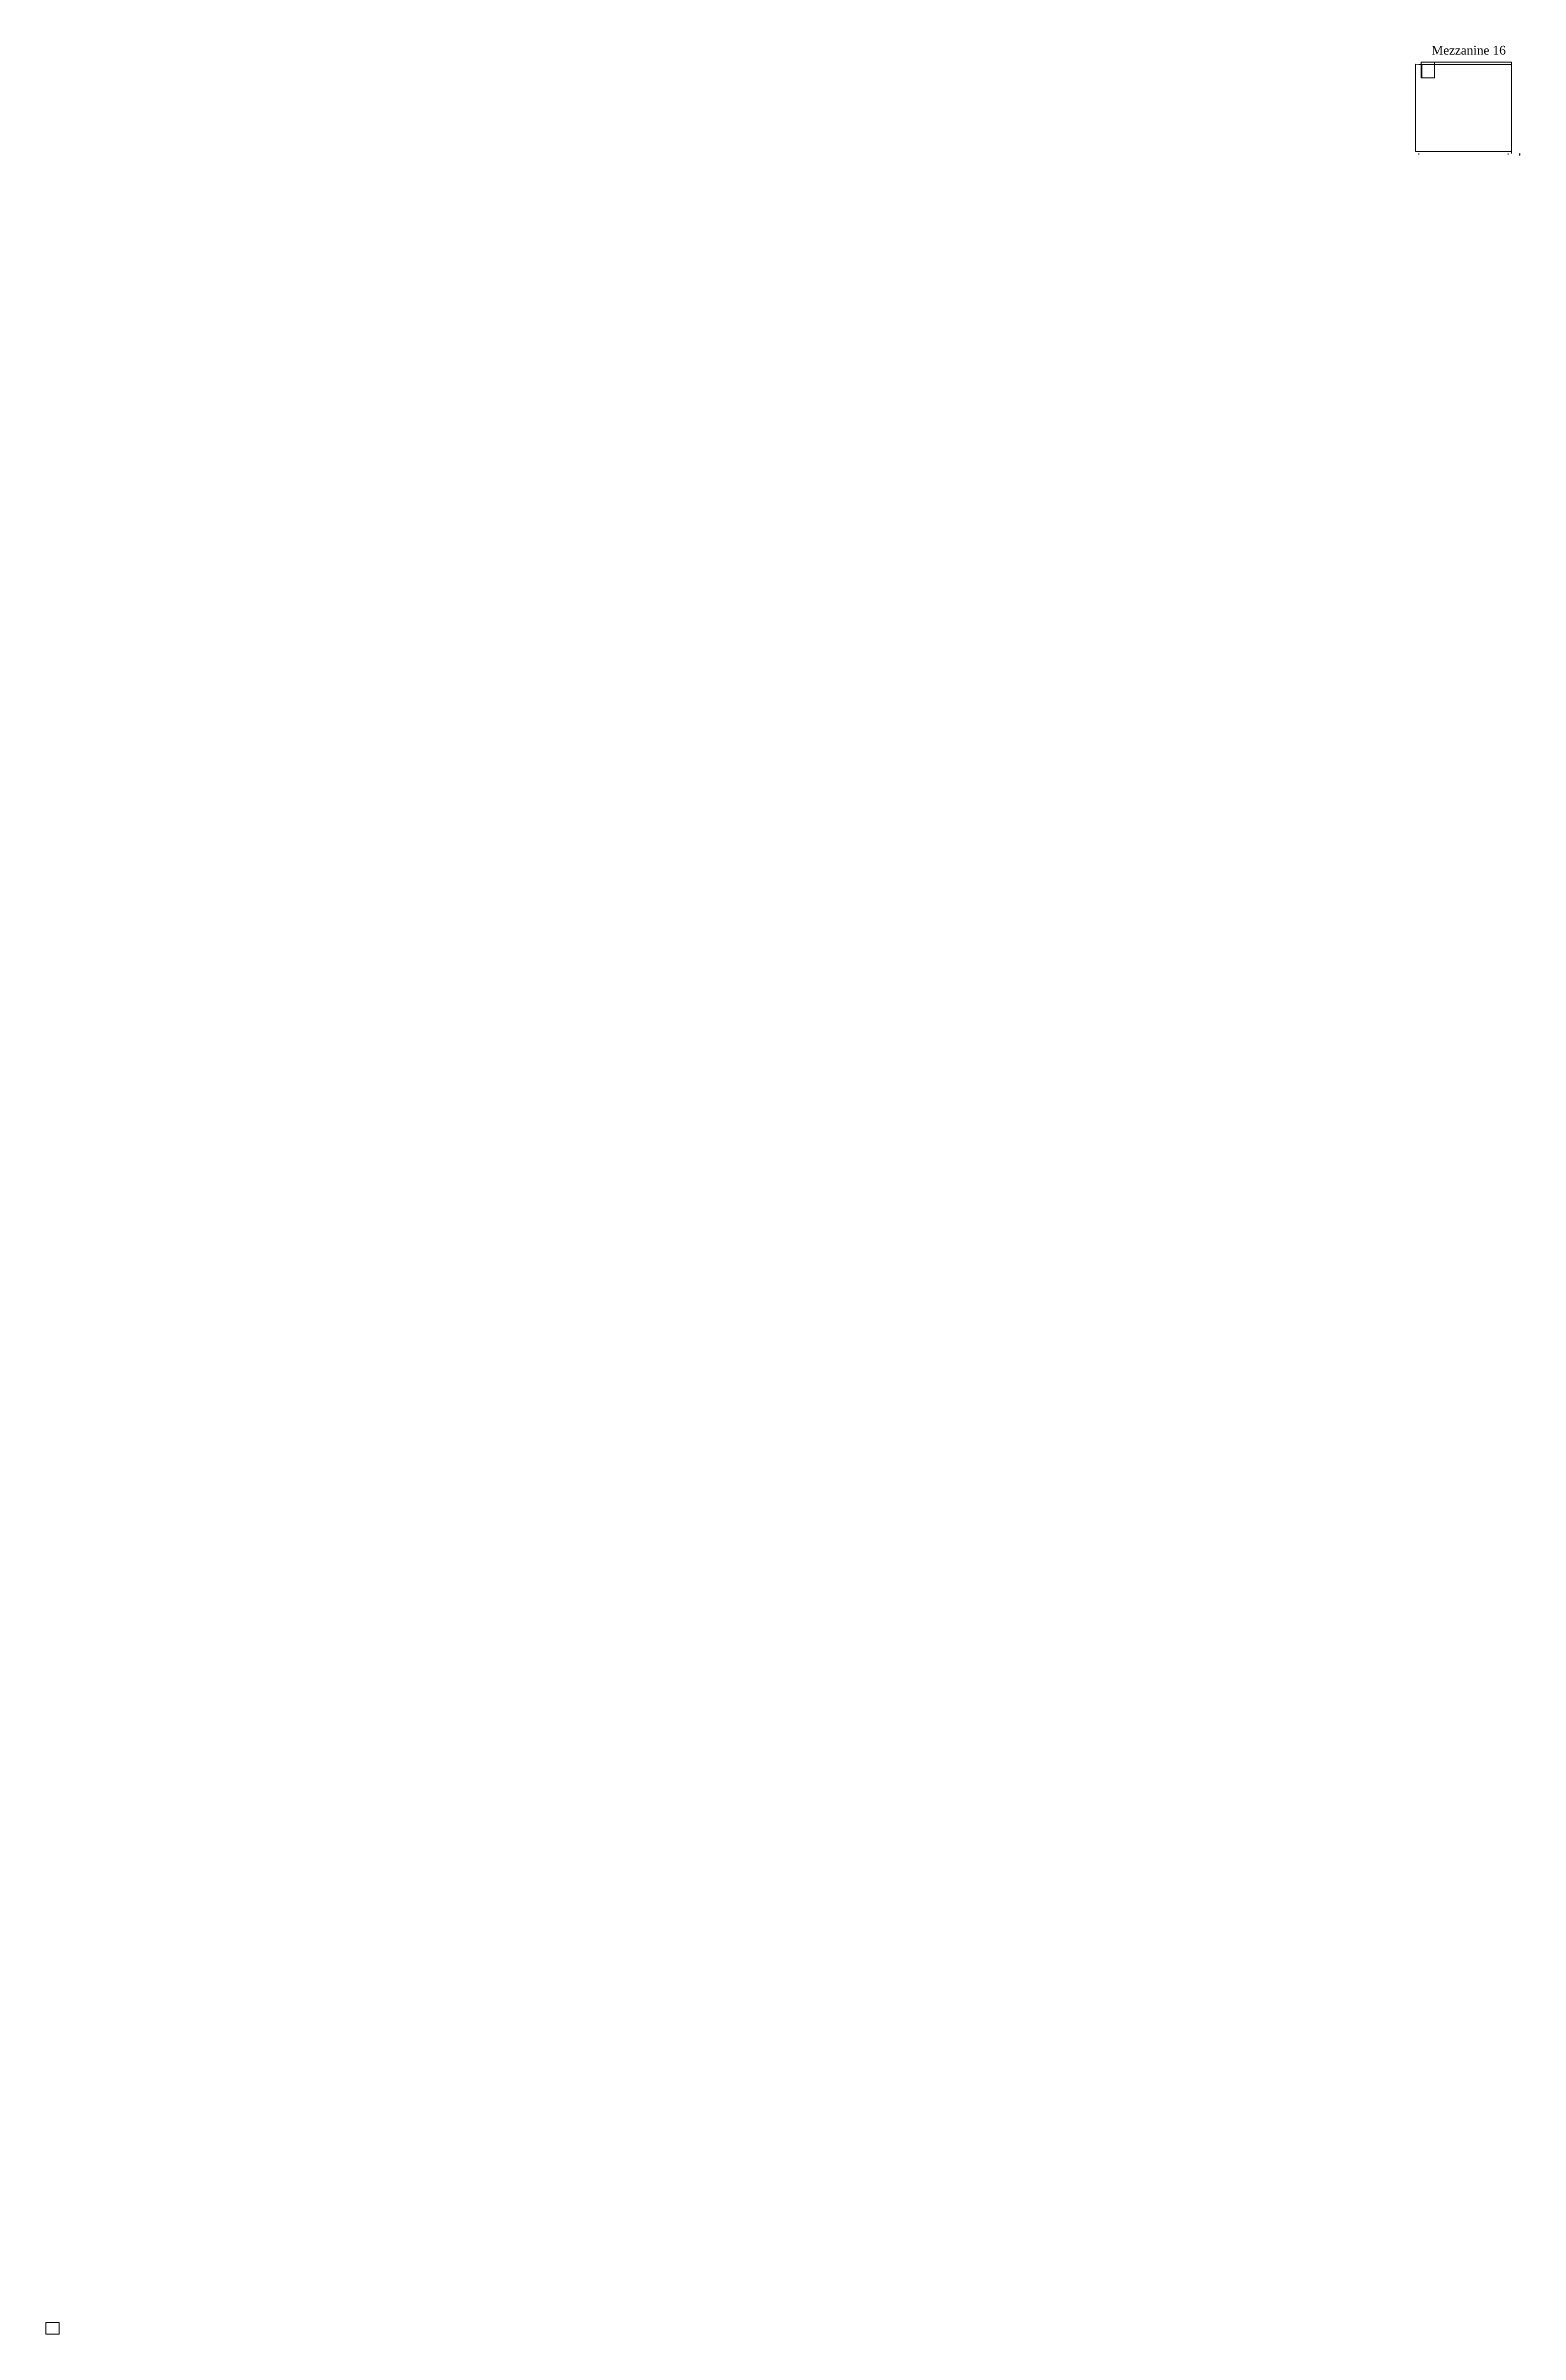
# Model space of a CAD drawing. Header units: inches. Extents: x -18 to 3950, y -12 to 6146.
import ezdxf

# ---------------------------------------------------------------- set-up
doc = ezdxf.new("R2010")
doc.units = ezdxf.units.IN
doc.header["$LTSCALE"] = 2.4
doc.header["$MEASUREMENT"] = 0
doc.layers.get('0').update_dxf_attribs({"lineweight": 15})
for name, color, linetype, lineweight in [('A-DOOR', 2, 'Continuous', 15), ('A-DOOR-JAMB', 6, 'Continuous', 15), ('A-FLOR-EXJT', 8, 'Continuous', 15), ('A-WALL-FULL', 7, 'Continuous', 15), ('A-WALL-FULL-ACC', 6, 'Continuous', 15), ('A-WALL-HEAD', 14, 'Continuous', 15), ('None', 8, 'Continuous', 15)]:
    doc.layers.add(name, color=color, linetype=linetype, lineweight=lineweight)
doc.styles.add('Times New Roman (bold)', font='Times New Roman')

# ---------------------------------------------------------------- blocks, each defined once
blk = doc.blocks.new('Group-1')
at = {"color": 7, "linetype": 'Continuous', "lineweight": 15}
blk.add_lwpolyline([(-78.8, 118.5), (-78.8, 83.5, -0.414214), (-79.8, 82.5), (-114.8, 82.5), (-114.8, 118.5), (-113.1, 118.5), (-113.1, 82.5)], format="xyb", dxfattribs=at)
blk = doc.blocks.new('Group-2-1')
at = {"layer": 'A-DOOR-JAMB', "color": 7, "linetype": 'Continuous', "lineweight": 15}
for p, q in [((151.9, -122), (149.2, -122)), ((150.7, -125.5), (149.2, -125.5)), ((151.9, -123.7), (150.7, -123.7)), ((150.7, -123.7), (150.7, -125.5))]:
    blk.add_line(p, q, dxfattribs=at)
at = {"layer": 'A-FLOR-EXJT', "color": 7, "linetype": 'Continuous', "lineweight": 5}
for p, q in [((-129.8, 96.5), (-129.8, 119.2)), ((-120.8, 118.5), (-129.8, 119.2)), ((-129.8, -115.5), (128.2, -115.5))]:
    blk.add_line(p, q, dxfattribs=at)
at = {"layer": 'A-WALL-FULL', "color": 7, "linetype": 'Continuous', "lineweight": 15}
for p, q in [((-114.8, 124.5), (-114.8, 118.5)), ((-78.8, 124.5), (-78.8, 118.5)), ((-78.8, 124.5), (128.2, 124.5)), ((-129.8, 96.5), (-129.8, -115.5)), ((-120.8, 118.5), (-114.8, 118.5)), ((-78.8, 118.5), (128.2, 118.5))]:
    blk.add_line(p, q, dxfattribs=at)
at = {"layer": 'A-WALL-FULL-ACC', "color": 7, "linetype": 'Continuous', "lineweight": 15}
for p, q in [((128.2, 124.5), (128.2, -121.5)), ((-120.8, -121.5), (-120.8, -123.5)), ((119.2, -121.5), (119.2, -123.5))]:
    blk.add_line(p, q, dxfattribs=at)
at = {"layer": 'A-WALL-HEAD', "color": 7, "linetype": 'Continuous', "lineweight": 15}
for p, q in [((-114.8, 124.5), (-78.8, 124.5)), ((-114.8, 118.5), (-78.8, 118.5))]:
    blk.add_line(p, q, dxfattribs=at)
at = {"layer": 'A-DOOR', "color": 7}
blk.add_blockref('Group-1', (0, 0), dxfattribs=at)

msp = doc.modelspace()

# ---------------------------------------------------------------- linework, layer by layer
at = {"layer": 'A-WALL-FULL', "color": 7, "linetype": 'Continuous', "lineweight": 15}
msp.add_lwpolyline([(-18, 19.3), (18, 19.3), (18, -12), (-18, -12)], close=True, dxfattribs=at)

# ---------------------------------------------------------------- block references
at = {"layer": 'None', "color": 7}
msp.add_blockref('Group-2-1', (3798.3, 5977.5), dxfattribs=at)

# ---------------------------------------------------------------- texts
at = {"layer": 'A-FLOR-EXJT', "color": 7, "insert": (3711.6, 6146), "char_height": 23.472, "attachment_point": 1, "line_spacing_factor": 1.049861, "style": 'Times New Roman (bold)'}
msp.add_mtext('Mezzanine 16', dxfattribs=at)

doc.saveas('drawing.dxf')
